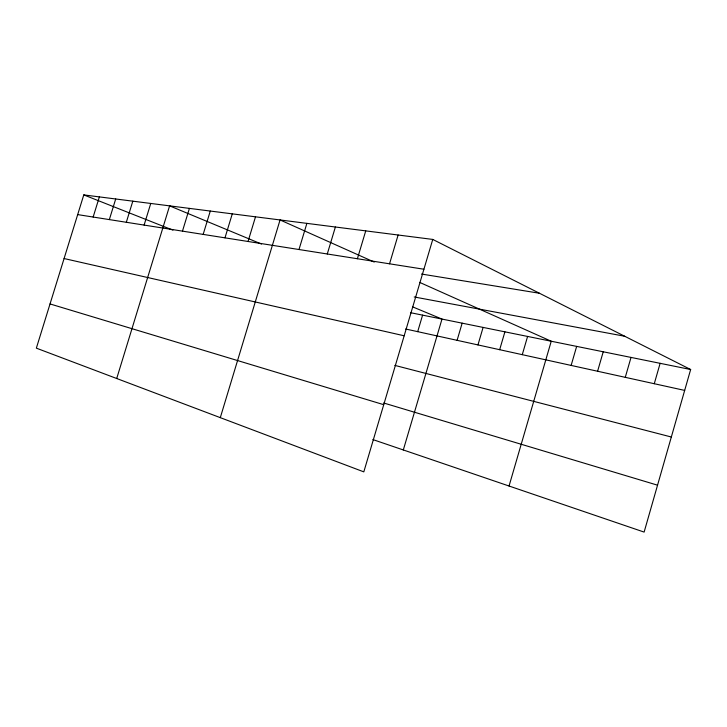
<?xml version="1.0" encoding="UTF-8"?>
<svg xmlns="http://www.w3.org/2000/svg" width="727" height="727" viewBox="0 0 727 727"><rect width="100%" height="100%" fill="white"/><g stroke="black" fill="none" stroke-linecap="round" stroke-linejoin="round"><path stroke-width="1.09" d="M432.756 239.428L363.809 471.868L36.35 348.151L83.778 194.909L432.756 239.428L690.65 369.516L644.122 532.091L372.842 439.562M625.275 377.34L631.018 357.42M654.273 383.72L660.134 363.327M571.131 365.427L576.656 346.397M597.594 371.252L603.228 351.786M522.268 354.667L527.593 336.437M509.045 486.018L551.239 341.236L419.679 282.394M477.957 344.916L483.101 327.414M499.667 349.696L504.901 331.839M417.689 331.657L422.587 315.136M403.312 449.958L441.989 319.071L412.609 306.858M457.092 340.327L462.154 323.161M389.545 263.81L398.123 235.012M357.402 258.739L365.736 230.877M298.997 249.525L306.876 223.371M327.277 253.987L335.383 227.006M248.025 241.482L255.504 216.819M220.299 417.652L280.059 219.945L374.251 262.074M203.16 234.403L210.285 211.048M224.979 237.847L232.276 213.856M144.11 225.088L150.753 203.451M116.711 378.513L169.6 205.859L261.502 244.054M182.468 231.141L189.42 208.385M93.147 217.046L99.372 196.899M109.341 219.599L115.702 198.98M126.316 222.28L132.814 201.161M77.68 214.601L423.914 269.235M421.487 274.034L539.452 293.254M414.199 296.961L624.675 336.237M410.482 312.683L690.65 369.516M405.639 329.004L684.67 390.408M64.085 258.539L404.176 335.783M394.843 365.39L671.33 437.009M383.692 402.985L657.544 485.182M50.036 303.941L383.738 404.685M83.778 194.909L172.926 230.132"/></g></svg>
